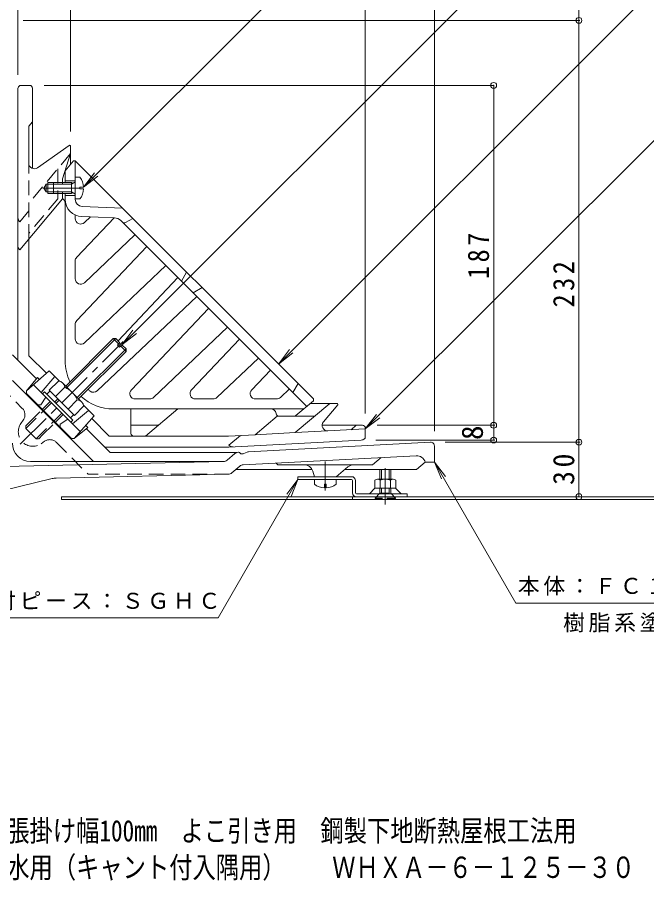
# Model space of a CAD drawing. Units: millimetres at full size, sheet at 1:4. Extents: x -442 to 499, y -549 to 529.
# Drawn here: x -173.3 to 172.7, y -549.5 to -74.5 of the extents above; entities that cross this region are included whole.
import ezdxf
from ezdxf.enums import TextEntityAlignment as Align

# ---------------------------------------------------------------- set-up
doc = ezdxf.new("R2010")
doc.units = ezdxf.units.MM
doc.header["$LTSCALE"] = 4
doc.header["$PDMODE"] = 32
doc.header["$PDSIZE"] = 3.2
for name, pattern in [('CHAIN1', [8, 5, -1, 1, -1]), ('DASHED1', [1.8, 1.2, -0.6]), ('DASHED2', [3, 2, -1])]:
    doc.linetypes.add(name, pattern=pattern)
for name, color, linetype, lineweight in [('0-0_通り芯', 4, 'Continuous', 9), ('0-1_躯体', 6, 'Continuous', 9), ('0-2_仕上', 3, 'Continuous', 9), ('0-4_その他', 7, 'Continuous', 9), ('0-5_寸法', 7, 'Continuous', 9), ('0-8', 2, 'Continuous', 9), ('0-A', 2, 'Continuous', 9)]:
    doc.layers.add(name, color=color, linetype=linetype, lineweight=lineweight)
doc.layers.add('F-4_F-4ﾚｲﾔ', color=2, linetype='Continuous')
doc.styles.add('ＭＳ ゴシック', font='')
doc.styles.get('ＭＳ ゴシック').set_extended_font_data('MS Gothic')

msp = doc.modelspace()

# ---------------------------------------------------------------- linework, layer by layer
at = {"layer": '0-0_通り芯', "linetype": 'CHAIN1'}
for p, q in [((-171.6, -309.418), (-115.042, -252.86)), ((-3.977, -334.767), (-3.977, -318.832))]:
    msp.add_line(p, q, dxfattribs=at)
at = {"layer": '0-0_通り芯'}
for p, q in [((-175.977, -260.151), (-162.758, -273.371)), ((-175.977, -274.293), (-131.384, -318.887)), ((-135.33, -300.799), (-122.242, -313.887)), ((-46.427, -313.551), (53.918, -308.292)), ((56.023, -310.29), (56.023, -319.234)), ((-52.829, -313.887), (-122.242, -313.887)), ((-57.968, -318.198), (-53.598, -314.532)), ((-52.829, -313.887), (-51.583, -313.821)), ((-49.42, -314.709), (-49.801, -314.729)), ((-49.122, -320.702), (45.984, -315.718)), ((-46.965, -313.725), (-48.68, -314.525)), ((22.023, -320.734), (26.803, -316.723)), ((-59.827, -318.899), (-180.23, -321.675)), ((-165.977, -318.875), (-59.509, -318.875)), ((-50.893, -321.4), (-55.35, -325.14)), ((-30.977, -319.751), (-29.977, -320.734)), ((22.023, -320.734), (-29.977, -320.734)), ((8.375, -321.904), (2.023, -327.234)), ((51.023, -319.234), (46.255, -323.235)), ((51.023, -319.234), (56.023, -319.234)), ((-151.913, -328.024), (-57.209, -325.841)), ((-11.34, -323.235), (-53.08, -323.235)), ((-10.891, -324.264), (-9.977, -327.234)), ((-9.977, -327.234), (2.023, -327.234)), ((46.255, -323.235), (6.79, -323.235)), ((-181.718, -334.933), (-154.012, -328.296))]:
    msp.add_line(p, q, dxfattribs=at)
at = {"layer": '0-0_通り芯', "linetype": 'DASHED2'}
for p, q in [((-182.629, -277.541), (-170.51, -289.66)), ((-169.95, -296.063), (-171.265, -297.941)), ((-158.245, -307.768), (-160.123, -309.083)), ((-151.842, -308.328), (-134.354, -325.816)), ((-56.891, -325.816), (-134.354, -325.816))]:
    msp.add_line(p, q, dxfattribs=at)
for centre, radius, start, end in [((-174.046, -293.196), 5, 324.9998, 45.00006), ((-164.711, -302.53), 8, 145.00031, 304.99994), ((-155.377, -311.864), 5, 45.00006, 124.99977)]:
    msp.add_arc(centre, radius, start, end, dxfattribs=at)
at = {"layer": '0-0_通り芯'}
for centre, radius, start, end in [((54.023, -310.29), 2, 0, 93), ((-165.977, -308.875), 10, 180, 270), ((-59.896, -315.9), 3, 271.32054, 310), ((-51.67, -316.83), 3, 93, 130), ((-51.53, -314.82), 1, 33, 93), ((-49.853, -313.731), 1, 213, 273), ((-49.525, -312.712), 2, 273, 295), ((-46.12, -315.538), 2, 93, 115), ((46.246, -320.711), 5, 17.1752, 93), ((-48.965, -323.698), 3, 93, 130), ((-15.67, -325.734), 5, 17.10257, 90), ((11.589, -325.734), 5, 90, 130), ((-57.278, -322.841), 3, 271.32054, 310), ((-151.683, -338.021), 10, 91.32054, 103.4706)]:
    msp.add_arc(centre, radius, start, end, dxfattribs=at)
at = {"layer": '0-1_躯体'}
for p, q in [((-172.243, -112.338), (-171.945, -111.983)), ((-166.445, -111.983), (-171.945, -111.983)), ((-164.945, -113.483), (-164.945, -157.654)), ((-172.945, -263.184), (-172.945, -114.267)), ((-164.945, -131.983), (-166.945, -134.366)), ((-166.945, -154.456), (-166.945, -134.366)), ((-162.224, -157.283), (-144.732, -145.034)), ((-143.945, -155.271), (-143.945, -145.444)), ((-143.945, -149.483), (-148.445, -163.333)), ((-156.445, -165.483), (-156.445, -171.483)), ((-153.445, -165.483), (-156.445, -165.483)), ((-148.445, -163.333), (-148.445, -166.353)), ((-157.445, -166.353), (-158.675, -168.483)), ((-157.445, -170.613), (-158.675, -168.483)), ((-153.445, -170.613), (-157.445, -170.613)), ((-148.445, -170.613), (-148.445, -174.353)), ((-148.445, -174.353), (-171.945, -202.359)), ((-153.445, -171.483), (-156.445, -171.483)), ((-166.945, -260.699), (-166.945, -196.4)), ((-172.243, -202.004), (-171.945, -202.359)), ((-166.945, -260.699), (-157.261, -270.382)), ((-172.945, -263.184), (-162.758, -273.371)), ((-155.761, -269.054), (-168.149, -280.027)), ((-155.761, -269.054), (-150.124, -274.691)), ((-162.125, -272.589), (-168.146, -280.025)), ((-162.125, -272.589), (-161.011, -273.704)), ((-152.705, -272.11), (-160.142, -280.962)), ((-168.149, -280.027), (-168.149, -281.441)), ((-164.385, -276.719), (-138.678, -302.426)), ((-168.149, -281.441), (-143.4, -306.19)), ((-136.873, -287.942), (-131.012, -293.802)), ((-1.446, -286.983), (-20.531, -302.997)), ((-12.232, -286.983), (2.481, -286.983)), ((-4.959, -297.128), (2.87, -287.798)), ((-134.069, -290.746), (-142.921, -298.183)), ((-131.012, -293.802), (-141.986, -306.19)), ((-110.815, -303.414), (-110.815, -289.983)), ((-85.022, -289.983), (-102.815, -304.914)), ((-30.445, -293.983), (-42.563, -304.152)), ((-9.789, -293.983), (-30.445, -293.983)), ((-134.548, -300.166), (-135.663, -299.052)), ((-132.341, -295.302), (-122.73, -304.914)), ((-95.747, -298.983), (-110.815, -298.983)), ((16.561, -298.983), (-5.66, -298.983)), ((13.054, -298.983), (10.189, -301.387)), ((-134.548, -300.166), (-141.984, -306.188)), ((-135.33, -300.799), (-125.215, -310.914)), ((-20.531, -302.997), (-42.563, -304.152)), ((-2.504, -302.052), (-20.531, -302.997)), ((18.054, -300.975), (-2.504, -302.052)), ((18.054, -300.476), (18.054, -305.982)), ((-141.986, -306.19), (-143.4, -306.19)), ((-122.73, -304.914), (-57.103, -304.914)), ((-42.563, -304.152), (-57.103, -304.914)), ((-56.946, -309.912), (-50.582, -304.572)), ((15.801, -307.101), (-56.946, -310.914)), ((17.55, -306.404), (18.054, -305.982)), ((-125.215, -310.914), (-56.946, -310.914)), ((-56.728, -310.095), (-56.946, -309.912))]:
    msp.add_line(p, q, dxfattribs=at)
at = {"layer": '0-1_躯体', "linetype": 'DASHED2'}
for p, q in [((-143.945, -149.483), (-166.945, -176.893)), ((-166.945, -196.4), (-166.945, -154.456)), ((-150.945, -157.825), (-150.945, -174.353)), ((-150.945, -174.353), (-166.945, -193.421)), ((-171.945, -186.983), (-166.945, -181.024)), ((-172.243, -186.628), (-171.945, -186.983)), ((-157.542, -283.562), (-160.37, -287.805)), ((-160.37, -287.805), (-161.785, -287.805)), ((-145.521, -295.583), (-149.764, -298.412)), ((-149.764, -298.412), (-149.764, -299.826))]:
    msp.add_line(p, q, dxfattribs=at)
at = {"layer": '0-1_躯体', "linetype": 'CHAIN1'}
msp.add_line((-159.171, -168.483), (-135.558, -168.483), dxfattribs=at)
at = {"layer": '0-1_躯体'}
msp.add_lwpolyline([(-153.445, -166.353), (-157.445, -166.353), (-157.445, -170.613)], dxfattribs=at)
for centre, radius, start, end in [((-169.945, -114.267), 3, 139.99997, 180), ((-166.445, -113.483), 1.5, 0, 90), ((-144.445, -145.444), 0.5, 0, 125.00484), ((-163.945, -154.826), 3, 180, 305.00188), ((-169.945, -200.076), 3, 180, 220.00003), ((2.481, -287.483), 0.5, 319.99725, 90), ((-10.517, -291.983), 2, 270, 309.99994), ((-2.661, -299.056), 3, 139.99994, 273), ((16.554, -300.483), 1.5, 0, 90), ((-109.315, -303.414), 1.5, 180, 270), ((15.621, -304.106), 3, 272.99916, 310.00003), ((-54.8, -307.797), 3, 229.99997, 273.00018)]:
    msp.add_arc(centre, radius, start, end, dxfattribs=at)
at = {"layer": '0-1_躯体', "linetype": 'DASHED2'}
msp.add_arc((-169.945, -184.699), 3, 180, 220.00003, dxfattribs=at)
at = {"layer": '0-2_仕上'}
for p, q in [((-147.014, -158.928), (-142.445, -153.483)), ((-141.445, -153.483), (-142.445, -153.483)), ((-141.445, -153.483), (-141.445, -174.634)), ((-141.445, -153.483), (-10.445, -284.483)), ((-146.945, -158.846), (-146.945, -165.483)), ((-146.945, -164.483), (-141.445, -164.483)), ((-146.945, -263.483), (-146.945, -171.483)), ((-146.945, -172.483), (-141.445, -172.483)), ((-115.445, -179.483), (-137.599, -178.631)), ((-141.445, -185.269), (-141.445, -183.251)), ((-140.621, -206.538), (-120.004, -184.812)), ((-119.768, -184.821), (-137.81, -184.127)), ((-136.38, -187.445), (-133.076, -184.309)), ((-113.743, -187.4), (-109.788, -185.14)), ((-116.424, -186.282), (-14.131, -288.576)), ((-136.38, -220.52), (-108.574, -194.133)), ((-140.621, -241.392), (-102.006, -200.7)), ((-141.445, -218.344), (-141.445, -208.603)), ((-136.38, -253.595), (-91.603, -211.103)), ((-85.035, -217.671), (-117.801, -252.578)), ((-83.016, -219.69), (-80.188, -214.741)), ((-76.652, -226.054), (-71.702, -223.226)), ((-74.633, -228.074), (-129.31, -279.961)), ((-110.557, -279.418), (-68.065, -234.641)), ((-141.445, -251.419), (-141.445, -243.457)), ((-98.354, -283.659), (-57.662, -245.044)), ((-77.482, -279.418), (-51.094, -251.612)), ((-63.5, -283.659), (-40.691, -262.015)), ((-44.407, -279.418), (-34.124, -268.583)), ((-23.721, -278.985), (-28.646, -283.659)), ((-18.93, -275.998), (-21.759, -280.947)), ((-108.38, -284.483), (-100.419, -284.483)), ((-75.305, -284.483), (-65.565, -284.483)), ((-42.231, -284.483), (-30.711, -284.483)), ((-10.445, -284.483), (-10.445, -285.483)), ((-20.157, -293.632), (-10.445, -285.483)), ((-120.445, -289.983), (-15.808, -289.983)), ((-30.886, -292.777), (-30.963, -292.395)), ((-21.121, -293.983), (-29.435, -293.983))]:
    msp.add_line(p, q, dxfattribs=at)
for centre, radius, start, end in [((-149.945, -176.825), 3, 0, 59.99433), ((-137.445, -174.634), 9.5, 180, 267.79742), ((-137.445, -174.634), 4, 180, 267.79759), ((-119.96, -189.817), 5, 44.9998, 87.79738), ((-138.445, -185.269), 3, 180.00017, 313.50021), ((-114.487, -186.098), 1.5, 225, 299.74442), ((-138.445, -208.603), 3, 136.50002, 179.9995), ((-138.445, -218.344), 3, 180.00017, 313.5), ((-138.445, -243.457), 3, 136.50002, 180), ((-138.445, -251.419), 3, 180.00034, 313.49998), ((-120.445, -263.483), 26.5, 179.99982, 205.8546), ((-120.445, -263.483), 21, 228.57384, 232.61079), ((-131.375, -277.785), 3, 232.61079, 313.49995), ((-108.38, -281.483), 3, 136.50002, 269.99966), ((-75.305, -281.483), 3, 136.5, 269.99983), ((-42.231, -281.483), 3, 136.49979, 269.99983), ((-120.445, -263.483), 26.5, 227.83155, 270), ((-100.419, -281.483), 3, 270.00034, 313.49998), ((-65.565, -281.483), 3, 270.0005, 313.49998), ((-30.711, -281.483), 3, 269.99966, 313.49998), ((-33.904, -292.983), 3, 11.30951, 89.99966), ((-29.415, -292.483), 1.5, 191.31096, 269.23992), ((-21.121, -292.483), 1.5, 270, 309.99945)]:
    msp.add_arc(centre, radius, start, end, dxfattribs=at)
at = {"layer": '0-4_その他'}
for p, q in [((56.023, 129.654), (56.023, -302.29)), ((-172.945, 102.887), (-172.945, -106.267)), ((-143.945, 102.887), (-143.945, -137.444)), ((18.054, 102.887), (18.054, -292.476)), ((135.479, 78.766), (135.479, -76.234)), ((136.021, -76.234), (-169.977, -76.234)), ((135.479, -76.234), (135.479, -308.292)), ((88.75, -111.983), (-158.445, -111.983)), ((88.604, -111.983), (88.604, -298.983)), ((89.312, -298.983), (24.561, -298.983)), ((88.604, -298.983), (88.604, -307.101)), ((89.312, -307.101), (23.801, -307.101)), ((136.147, -308.292), (61.918, -308.292)), ((135.479, -308.292), (135.479, -338.234))]:
    msp.add_line(p, q, dxfattribs=at)
for p in [(135.479, -76.234), (88.604, -111.983), (88.604, -298.983), (88.604, -307.101), (135.479, -308.292), (135.479, -338.234)]:
    msp.add_point(p, dxfattribs=at)
at = {"layer": '0-5_寸法'}
for p, q in [((-136.856, -168.004), (194.292, 163.145)), ((-115.75, -254.629), (228.643, 89.764)), ((-29.665, -265.263), (228.643, -6.956)), ((18.054, -300.975), (228.643, -90.386)), ((-136.856, -168.004), (-130.769, -160.07)), ((-136.856, -168.004), (-128.923, -161.916)), ((-115.75, -254.629), (-109.662, -246.695)), ((-115.75, -254.629), (-107.816, -248.541)), ((-29.665, -265.263), (-23.577, -257.33)), ((-29.665, -265.263), (-21.731, -259.176)), ((18.054, -300.975), (24.141, -293.041)), ((18.054, -300.975), (25.987, -294.887)), ((56.023, -319.234), (100.769, -396.738)), ((56.023, -319.234), (62.11, -327.168)), ((56.023, -319.234), (59.849, -328.473)), ((-18.978, -328.835), (-62.886, -404.886)), ((-18.978, -328.835), (-25.065, -336.768)), ((-18.978, -328.835), (-22.804, -338.073)), ((100.769, -396.738), (220.79, -396.738)), ((-200.727, -404.886), (-62.886, -404.886))]:
    msp.add_line(p, q, dxfattribs=at)
at = {"layer": '0-8', "linetype": 'CHAIN1'}
msp.add_line((29.023, -322.505), (29.023, -342.634), dxfattribs=at)
at = {"layer": '0-8'}
for p, q in [((10.522, -327.234), (-18.978, -327.234)), ((-18.978, -328.835), (-18.978, -327.234)), ((10.522, -328.835), (-18.978, -328.835)), ((11.022, -329.334), (11.022, -336.134)), ((12.623, -336.134), (12.623, -329.334)), ((13.123, -336.634), (37.685, -336.634)), ((23.36, -333.634), (20.36, -336.634)), ((23.71, -333.634), (34.335, -333.634)), ((34.685, -333.634), (37.685, -336.634)), ((37.685, -336.634), (41.023, -336.634)), ((41.023, -336.634), (41.023, -338.234)), ((-148.977, -338.234), (211.023, -338.234)), ((-148.977, -338.234), (-148.977, -339.834)), ((211.023, -339.834), (-148.977, -339.834)), ((11.023, -338.234), (11.023, -339.835))]:
    msp.add_line(p, q, dxfattribs=at)
for centre, radius, start, end in [((10.522, -329.334), 2.1, 0, 90), ((10.522, -329.334), 0.5, 0, 90), ((13.123, -336.134), 2.1, 180, 270), ((13.123, -336.134), 0.5, 180, 270)]:
    msp.add_arc(centre, radius, start, end, dxfattribs=at)
at = {"layer": '0-A'}
for p, q in [((-143.445, -166.353), (-141.572, -165.301)), ((-143.445, -165.483), (-143.445, -171.483)), ((-143.445, -165.483), (-142.681, -165.924)), ((-138.845, -162.483), (-141.445, -162.483)), ((-143.445, -166.353), (-153.445, -166.353)), ((-143.445, -170.613), (-153.445, -170.613)), ((-143.445, -170.613), (-141.572, -171.665)), ((-136.857, -168.004), (-138.845, -168.004)), ((-138.845, -168.962), (-138.845, -168.004)), ((-136.857, -168.962), (-138.845, -168.962)), ((-143.445, -171.483), (-153.445, -171.483)), ((-143.445, -171.483), (-142.681, -171.042)), ((-138.845, -174.483), (-141.445, -174.483)), ((-146.623, -277.37), (-120.523, -251.27)), ((-145.916, -278.077), (-119.109, -251.27)), ((-117.518, -254.275), (-120.523, -251.27)), ((-120.523, -251.27), (-119.109, -251.27)), ((-116.811, -253.568), (-119.109, -251.27)), ((-117.164, -256.043), (-115.75, -254.629)), ((-113.452, -258.341), (-116.457, -255.336)), ((-113.452, -256.927), (-115.75, -254.629)), ((-140.259, -283.734), (-113.452, -256.927)), ((-139.551, -284.441), (-113.452, -258.341)), ((-113.452, -256.927), (-113.452, -258.341)), ((-150.65, -274.608), (-155.673, -279.632)), ((-157.017, -281.824), (-155.249, -280.056)), ((-141.814, -293.492), (-155.673, -279.632)), ((-147.179, -278.078), (-152.203, -283.102)), ((-148.282, -275.71), (-137.893, -286.1)), ((-159.421, -281.683), (-158.29, -280.551)), ((-142.733, -296.108), (-158.29, -280.551)), ((-152.686, -286.155), (-150.918, -284.388)), ((-151.979, -286.863), (-150.211, -285.095)), ((-140.26, -284.997), (-145.284, -290.021)), ((-136.79, -288.467), (-141.814, -293.492)), ((-144.006, -294.835), (-142.238, -293.067)), ((-143.865, -297.239), (-142.733, -296.108)), ((32.023, -323.315), (26.023, -323.315)), ((26.023, -328.634), (26.023, -323.315)), ((26.893, -328.634), (26.893, -323.315)), ((31.153, -328.634), (31.153, -323.315)), ((32.023, -328.634), (32.023, -323.315)), ((-9.977, -331.435), (-9.977, -328.835)), ((-4.456, -331.435), (-3.498, -331.435)), ((-4.456, -333.423), (-4.456, -331.435)), ((-3.498, -333.423), (-3.498, -331.435)), ((2.023, -331.435), (2.023, -328.835)), ((23.273, -329.125), (23.273, -333.634)), ((24.716, -328.634), (33.329, -328.634)), ((26.159, -329.125), (26.159, -333.634)), ((31.886, -329.125), (31.886, -333.634)), ((34.773, -329.125), (34.773, -333.634)), ((23.273, -333.634), (23.71, -333.634)), ((34.773, -333.634), (34.335, -333.634))]:
    msp.add_line(p, q, dxfattribs=at)
at = {"layer": '0-A', "linetype": 'DASHED2'}
for p, q in [((-159.421, -290.168), (-155.179, -285.925)), ((-158.714, -290.875), (-154.471, -286.633)), ((-168.606, -300.767), (-158.714, -290.875)), ((-166.492, -297.239), (-159.421, -290.168)), ((-153.057, -296.532), (-148.815, -292.289)), ((-152.35, -297.239), (-148.107, -292.997)), ((-168.58, -299.327), (-166.492, -297.239)), ((-162.949, -306.424), (-153.057, -296.532)), ((-159.414, -304.303), (-152.35, -297.239)), ((-161.509, -306.398), (-159.414, -304.303))]:
    msp.add_line(p, q, dxfattribs=at)
at = {"layer": '0-A', "linetype": 'DASHED1'}
for p, q in [((26.023, -336.366), (23.373, -339.015)), ((26.023, -333.634), (26.023, -336.365)), ((26.023, -336.365), (32.023, -336.365)), ((26.893, -336.365), (26.893, -333.634)), ((31.153, -336.365), (31.153, -333.634)), ((32.023, -333.634), (32.023, -336.365)), ((32.023, -336.366), (34.673, -339.015)), ((23.373, -339.315), (23.373, -339.015)), ((34.673, -339.315), (23.373, -339.315))]:
    msp.add_line(p, q, dxfattribs=at)
at = {"layer": '0-A'}
for points in [[(-143.445, -165.483), (-153.445, -165.483), (-153.445, -171.483)], [(-117.164, -256.043), (-118.225, -254.982), (-116.811, -253.568)]]:
    msp.add_lwpolyline(points, dxfattribs=at)
at = {"layer": '0-A', "linetype": 'DASHED2'}
msp.add_lwpolyline([(-168.606, -299.353), (-168.606, -300.767), (-162.95, -306.424), (-161.535, -306.424)], dxfattribs=at)
at = {"layer": '0-A', "linetype": 'DASHED1'}
msp.add_lwpolyline([(34.673, -339.315), (34.673, -339.015), (23.373, -339.015)], dxfattribs=at)
at = {"layer": '0-A'}
for centre, radius, start, end in [((-141.695, -165.083), 0.25, 299.32918, 0), ((-146.845, -168.483), 10, 2.74562, 36.86987), ((-146.845, -168.483), 10, 323.13013, 357.25438), ((-141.695, -171.883), 0.25, 0, 60.67082), ((-150.977, -278.406), 3.811, 4.92564, 85.07436), ((-152.86, -290.678), 13.822, 24.26926, 65.73074), ((-140.588, -288.795), 3.811, 4.92564, 85.07436), ((-3.977, -323.435), 10, 233.13013, 267.25438), ((-3.977, -323.435), 10, 272.74562, 306.86987), ((24.716, -331.002), 2.368, 52.44278, 127.55722), ((29.023, -337.232), 8.598, 70.548, 109.452), ((33.329, -331.002), 2.368, 52.44278, 127.55722)]:
    msp.add_arc(centre, radius, start, end, dxfattribs=at)

# ---------------------------------------------------------------- texts
at = {"layer": '0-4_その他', "color": 2, "style": 'ＭＳ ゴシック'}
msp.add_text('8', height=11.73, rotation=90, dxfattribs=at).set_placement((86.204, -307.042), align=Align.BOTTOM_LEFT)
at = {"layer": '0-4_その他', "color": 2, "char_height": 11.73, "attachment_point": 7, "rotation": 90, "style": 'ＭＳ ゴシック'}
for s, insert in [('\\T1.27;\\W0.9;187', (86.204, -218.483)), ('\\T1.27;\\W0.9;232', (133.079, -234.114)), ('\\T1.27;\\W0.95;30', (133.079, -331.763))]:
    msp.add_mtext(s, dxfattribs=dict(at, insert=insert))
at = {"layer": '0-5_寸法', "char_height": 8.798, "attachment_point": 7, "style": 'ＭＳ ゴシック'}
for s, insert in [('\\T1.17;本体：ＦＣ１５０', (101.871, -392.669)), ('\\T1.17;取付ピース：ＳＧＨＣ', (-200.07, -400.891)), ('\\T1.17;樹脂系塗装', (126.78, -412.917))]:
    msp.add_mtext(s, dxfattribs=dict(at, insert=insert))
at = {"layer": 'F-4_F-4ﾚｲﾔ', "style": 'ＭＳ ゴシック', "width": 0.8}
for s, p in [('鋳鉄製ルーフドレン\u3000防水層張掛け幅100mm\u3000よこ引き用\u3000鋼製下地断熱屋根工法用', (-345.753, -531.38)), ('ねじ込み式\u3000アスファルト防水用（キャント付入隅用）\u3000\u3000ＷＨＸＡ－６－１２５－３０', (-345.735, -551.483))]:
    msp.add_text(s, height=11.73, dxfattribs=at).set_placement(p, align=Align.BOTTOM_LEFT)

doc.saveas('drawing.dxf')
